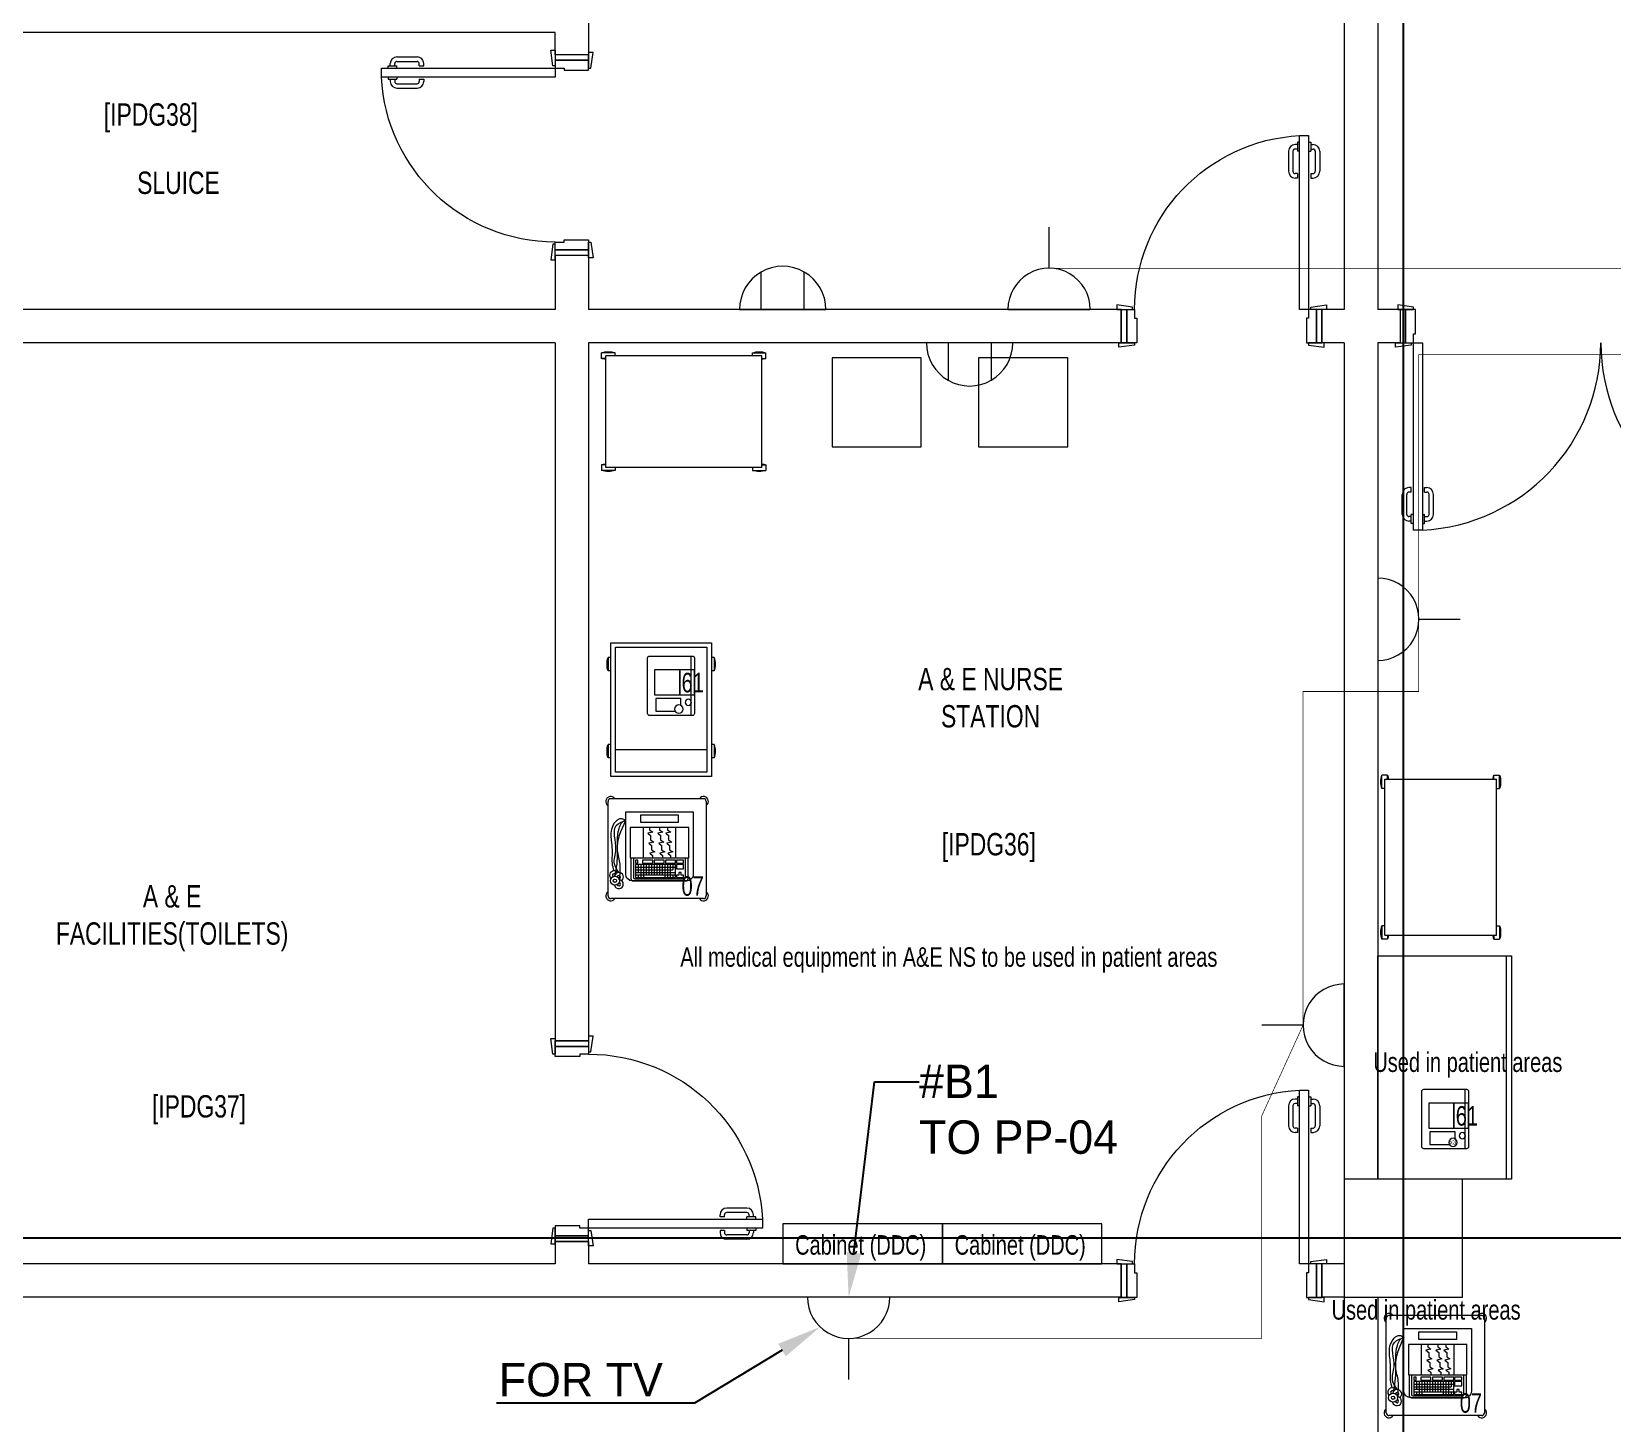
# Model space of a CAD drawing. Header units: metres. Extents: x 75097 to 220695, y -1557923 to -1361206.
# Drawn here: x 94466 to 101552, y -1463268 to -1457029 of the extents above; entities that cross this region are included whole.
import ezdxf
from ezdxf import colors
from ezdxf.entities.mleader import LeaderData, LeaderLine
from ezdxf.math import Vec2, Vec3

# ---------------------------------------------------------------- set-up
doc = ezdxf.new("R2010")
doc.units = ezdxf.units.M
doc.layers.get('0').update_dxf_attribs({"lineweight": 0})
for name, color, linetype, lineweight in [('A-100 - Copy$0$72_EGR_BASE_TEXT', 8, 'Continuous', 0), ('A-100 - Copy$0$Medical Equipment and Furniture', 8, 'Continuous', 0), ('A-100 - Copy$0$Medical Equipment and Furniture1', 8, 'Continuous', 5), ('A-100 - Copy$0$Ola wall', 8, 'Continuous', 0), ('A-100 - Copy$0$Structure', 8, 'Continuous', 9), ('A-100 - Copy$0$Walls', 8, 'Continuous', 0), ('A-100 - Copy$0$Wooden Joinery', 8, 'Continuous', 0)]:
    doc.layers.add(name, color=color, linetype=linetype, lineweight=lineweight)
doc.layers.add('A-100 - Copy$0$axes', color=8, linetype='Continuous')
doc.layers.add('PD-VENT', color=8, linetype='Continuous')
doc.layers.add('E-POWR', color=7, linetype='Continuous', lineweight=9, true_color=0x4e7e3e)
doc.styles.add('A-100 - Copy$0$X3G_ENTITY_257CFD', font='swisscl.ttf', dxfattribs={"height": 200})
doc.styles.add('A-100 - Copy$0$X3G_ENTITY_2587EA', font='swisscl.ttf', dxfattribs={"height": 200})
doc.styles.get("Standard").update_dxf_attribs({"font": 'GOTHIC.TTF'})

# ---------------------------------------------------------------- blocks, each defined once
blk = doc.blocks.new('NORMAL SOCKET')
at = {"layer": 'E-POWR'}
for p, q in [((1.421169145032763e-06, 307.6799999489449), (2.84230918623507e-06, 615.359999897657)), ((-307.6799955585448, 4.654284566640854e-07), (307.6799955138122, -4.654284566640854e-07))]:
    blk.add_line(p, q, dxfattribs=at)
blk.add_ellipse((0, 0), major_axis=(32.75230417925279, 305.931804444962), ratio=0.9999999853257265, start_param=4.819040293203757, end_param=7.960632946793556, dxfattribs=at)
blk = doc.blocks.new('WALL OUTLET')
at = {"layer": 'E-POWR', "extrusion": (9.943985188764976e-05, 4.907407864795519e-07, 0.9999999950557376)}
for p, q in [((-193.4304136794672, 0.01263734116218984, 0.01923468558029609), (193.4304136794817, -0.01263734139502048, -0.01923468558029609)), ((-193.430413547394, 0.01263740309514105, 0.01923468450644653), (193.4304138115403, -0.01263727922923863, -0.019234686654146))]:
    blk.add_line(p, q, dxfattribs=at)
for points, elevation in [([(-96.71520713728118, 0.007879801793025413), (-96.70426286632348, 167.521971706554)], -1.060686635745434e-09), ([(96.71520723929038, -0.006318670697510483), (96.72615161227164, 167.5093343856481)], -1.060682118525502e-09)]:
    blk.add_lwpolyline(points, dxfattribs=dict(at, elevation=elevation))
blk.add_arc((1.320732887427738e-07, 6.193295173245693e-08, -1.060682440858634e-09), 193.4304150486375, 359.9962567094866, 179.9962567094867, dxfattribs=at)
blk = doc.blocks.new('A-100 - Copy$0$CUPBOARD - GLASS TOP - LOCKABLE - 200x100x60')
at = {"layer": 'A-100 - Copy$0$Medical Equipment and Furniture1'}
blk.add_line((283.1819098499546, -205.007439173523, 5.912943966429957e-06), (284.1819190833777, -205.007439173523, 6.219394982678285e-06), dxfattribs=at)
at = {"layer": 'A-100 - Copy$0$Medical Equipment and Furniture1', "elevation": 6.219394982678285e-06}
blk.add_lwpolyline([(284.1819190833776, -204.4324391735099), (283.1819092343794, -204.4324391735099), (283.1819092343795, -205.0324391735099), (284.1819190833777, -205.0324391735099)], close=True, dxfattribs=at)
blk = doc.blocks.new('A-100 - Copy$0$HF13959B-P')
for p, q in [((0.0418429454484999, 0.5135869539238059), (-0.0181570545515006, 0.5135869539238059)), ((-0.0181570545515006, 0.4885869539237381), (-0.0181570545515006, 0.5135869539238147)), ((-9e-16, 0.4999999999999992), (0, 0)), ((0.6999999999999993, 0.4999999999999992), (-9e-16, 0.4999999999999992)), ((0.0418429454484999, 0.4999999999999992), (0.0418429454484999, 0.5135869539238147)), ((0.6581570545514978, 0.5135869539238059), (0.7181570545514983, 0.5135869539238059)), ((0.6581570545514978, 0.4999999999999992), (0.6581570545514978, 0.5135869539238147)), ((0.6999999999999993, 0.4999999999999992), (0.6999999999999984, -9e-16)), ((0.7181570545514983, 0.4885869539237381), (0.7181570545514983, 0.5135869539238147)), ((-9e-16, 0.4885869539238074), (-0.0181570545515006, 0.4885869539238074)), ((0.6999999999999984, 0.4885869539238074), (0.7181570545514983, 0.4885869539238074)), ((-9e-16, 0.0114130460761901), (-0.0181570545515006, 0.0114130460761901)), ((-0.0181570545515006, 0.0114130460762594), (-0.0181570545515006, -0.0135869539238174)), ((0.6999999999999984, -9e-16), (0, 0)), ((0.6999999999999984, 0.0114130460761901), (0.7181570545514983, 0.0114130460761901)), ((0.7181570545514983, 0.0114130460762594), (0.7181570545514983, -0.0135869539238174)), ((0.0418429454484999, -0.0135869539238085), (-0.0181570545515006, -0.0135869539238085)), ((0.0418429454484999, -1.8e-15), (0.0418429454484999, -0.0135869539238174)), ((0.6581570545514978, -1.8e-15), (0.6581570545514978, -0.0135869539238174)), ((0.6581570545514978, -0.0135869539238085), (0.7181570545514983, -0.0135869539238085))]:
    blk.add_line(p, q)
for centre, radius, start, end in [((0.0118429454485005, 0.4260869539238197), 0.092499999999987, 71.07535558394585, 108.9246444160541), ((0.6881570545514971, 0.4260869539238197), 0.092499999999987, 71.07535558394585, 108.9246444160541), ((0.0118429454485005, 0.5760869539238272), 0.0925000000000189, 251.0753555839527, 262.644125202139), ((0.6881570545514971, 0.5760869539238272), 0.0925000000000189, 277.355874797861, 288.9246444160473), ((0.0118429454485005, -0.0760869539238298), 0.0925000000000189, 97.35587479786103, 108.9246444160473), ((0.6881570545514971, -0.0760869539238298), 0.0925000000000189, 71.07535558395267, 82.64412520213895), ((0.0118429454485005, 0.0739130460761777), 0.092499999999987, 251.075355583946, 288.9246444160542), ((0.6881570545514971, 0.0739130460761777), 0.092499999999987, 251.075355583946, 288.9246444160542)]:
    blk.add_arc(centre, radius, start, end)
blk = doc.blocks.new('A-100 - Copy$0$IC.9')
at = {"layer": 'A-100 - Copy$0$Medical Equipment and Furniture1'}
for p, q in [((31.93100921220991, -23.84866390138617), (31.93100921220991, -23.42480864571269)), ((32.35900921220991, -23.41280864571269), (31.94300921220992, -23.41280864571269)), ((32.37100921220991, -23.42480864571269), (32.37100921220991, -23.84866390138617)), ((32.03313819378553, -23.67841996201236), (32.29017819378555, -23.67841996201241)), ((32.05402269378544, -23.71980526401541), (32.23395069378546, -23.71980526401546)), ((32.05402269378556, -23.73137206401535), (32.22195549378495, -23.7313720640154)), ((32.06601789378544, -23.70823846401538), (32.06601789378539, -23.74293886401546)), ((32.07801309378533, -23.70823846401544), (32.07801309378539, -23.76607246401554)), ((32.09000829378539, -23.70823846401535), (32.09000829378539, -23.76607246401528)), ((32.10200349378539, -23.70823846401544), (32.10200349378539, -23.7545056640156)), ((32.11399869378522, -23.70823846401544), (32.11399869378522, -23.7545056640154)), ((32.12599389378528, -23.70823846401538), (32.12599389378522, -23.75450566401551)), ((32.13798909378511, -23.70823846401538), (32.13798909378517, -23.75450566401523)), ((32.14998429378517, -23.70823846401555), (32.14998429378511, -23.75450566401534)), ((32.16197949378511, -23.70823846401544), (32.16197949378522, -23.75450566401548)), ((32.17397469378511, -23.70823846401535), (32.17397469378511, -23.75450566401534)), ((32.18596989378511, -23.70823846401544), (32.18596989378517, -23.76607246401539)), ((32.19796509378511, -23.70823846401535), (32.19796509378506, -23.76607246401539)), ((32.20996029378495, -23.70823846401549), (32.20996029378495, -23.76607246401539)), ((32.22195549378495, -23.70823846401544), (32.22195549378495, -23.7313720640154)), ((32.0540226937855, -23.74293886401557), (32.23395069378557, -23.74293886401546)), ((32.0540226937855, -23.75450566401548), (32.23395069378563, -23.7545056640154)), ((32.0660178937855, -23.7545056640154), (32.0660178937855, -23.76607246401548)), ((32.22195549378495, -23.7545056640154), (32.221955493785, -23.76607246401551)), ((32.35900921220991, -23.86066390138618), (31.94300921220992, -23.86066390138618))]:
    blk.add_line(p, q, dxfattribs=at)
blk.add_lwpolyline([(32.28285819378556, -23.78123596201237), (32.04045819378553, -23.78123596201237, -0.414213562373095), (32.01045819378555, -23.75123596201237), (32.01045819378555, -23.47107681617243), (32.31285819378559, -23.47107681617243), (32.31285819378559, -23.75123596201237, -0.414213562373095)], format="xyb", close=True, dxfattribs=at)
for points in [[(32.24562993178586, -23.51931305940261), (32.07768645578528, -23.51931305940261), (32.07768645578528, -23.48495281233352), (32.24562993178586, -23.48495281233352)], [(32.29285819378561, -23.5418910565152), (32.03045819378553, -23.5418910565152), (32.03045819378553, -23.67841996201238), (32.29285819378561, -23.67841996201238)], [(32.23538122862936, -23.5418910565152), (32.08793515894178, -23.5418910565152), (32.08793515894178, -23.67841996201236), (32.23538122862936, -23.67841996201236)], [(32.05402269378544, -23.70181246401543), (32.06494689378547, -23.7018124640154), (32.06494689378553, -23.68896046401542), (32.0540226937855, -23.68896046401528)], [(32.05402269378556, -23.76607246401539), (32.23395069378557, -23.76607246401548), (32.23395069378557, -23.70823846401541), (32.05402269378538, -23.70823846401544)], [(32.08615269378538, -23.70181246401549), (32.13113469378555, -23.70181246401521), (32.1311346937855, -23.68896046401542), (32.08615269378549, -23.68896046401551)], [(32.13756069378553, -23.70181246401526), (32.18254269378554, -23.70181246401549), (32.18254269378565, -23.68896046401531), (32.13756069378553, -23.68896046401537)], [(32.18896869378563, -23.70181246401543), (32.23395069378557, -23.70181246401535), (32.23395069378546, -23.68896046401531), (32.18896869378551, -23.68896046401551)], [(32.23716369378559, -23.70181246401529), (32.26929369378564, -23.70181246401535), (32.26929369378564, -23.68896046401551), (32.23716369378553, -23.68896046401537)], [(32.23716369378559, -23.72751646401537), (32.26929369378558, -23.72751646401545), (32.26929369378558, -23.70823846401535), (32.23716369378565, -23.7082384640153)], [(32.23716369378559, -23.76607246401534), (32.26929369378558, -23.76607246401539), (32.26929369378564, -23.75514826401542), (32.25836949378561, -23.7551482640153), (32.25836949378561, -23.74422406401544), (32.24808789378557, -23.7442240640155), (32.24808789378562, -23.75514826401547), (32.23716369378553, -23.75514826401533)]]:
    blk.add_lwpolyline(points, close=True, dxfattribs=at)
for points in [[(32.11674626712306, -23.5418910565152), (32.11674626712306, -23.55312414746118), (32.13129274384073, -23.56237481156856), (32.10881187438235, -23.56766111785333), (32.12137434779584, -23.57757275619181), (32.12137434779584, -23.59541360603015)], [(32.12137434779584, -23.58649318111097), (32.12137434779584, -23.59772627205695), (32.13592082451356, -23.60697693616436), (32.11343995505513, -23.61226324244913), (32.12600242846867, -23.62217488078758), (32.12600242846867, -23.64001573062592)], [(32.16165819378557, -23.5418910565152), (32.16165819378557, -23.55312414746118), (32.17620467050324, -23.56237481156856), (32.15372380104486, -23.56766111785333), (32.1662862744584, -23.57757275619181), (32.1662862744584, -23.59541360603015)], [(32.1662862744584, -23.58649318111097), (32.1662862744584, -23.59772627205695), (32.18083275117607, -23.60697693616436), (32.15835188171764, -23.61226324244913), (32.17091435513117, -23.62217488078758), (32.17091435513117, -23.64001573062592)], [(32.19741196313475, -23.5418910565152), (32.19741196313475, -23.55312414746118), (32.21195843985248, -23.56237481156856), (32.18947757039405, -23.56766111785333), (32.20204004380759, -23.57757275619181), (32.20204004380759, -23.59541360603015)], [(32.20204004380759, -23.58649318111097), (32.20204004380759, -23.59772627205695), (32.21658652052531, -23.60697693616436), (32.19410565106688, -23.61226324244913), (32.20666812448042, -23.62217488078758), (32.20666812448042, -23.64001573062592)], [(32.12600242846867, -23.63109530570676), (32.12600242846867, -23.64232839665274), (32.14054890518639, -23.65157906076013), (32.11806803572796, -23.6568653670449), (32.1306305091415, -23.66677700538338), (32.1306305091415, -23.67841996201238)], [(32.17091435513117, -23.63109530570676), (32.17091435513117, -23.64232839665274), (32.1854608318489, -23.65157906076013), (32.16297996239047, -23.6568653670449), (32.175542435804, -23.66677700538338), (32.175542435804, -23.67841996201238)], [(32.20666812448042, -23.63109530570676), (32.20666812448042, -23.64232839665274), (32.22121460119808, -23.65157906076013), (32.19873373173971, -23.6568653670449), (32.21129620515325, -23.66677700538338), (32.21129620515325, -23.67841996201238)]]:
    blk.add_lwpolyline(points, dxfattribs=at)
for points in [[(32.03313819378553, -23.67841996201236), (32.03313819378548, -23.77021996201239, 0.4142135623732891), (32.04415419378552, -23.7812359620124), (32.27916219378562, -23.78123596201235, 0.4142135623734691), (32.29017819378566, -23.77021996201233), (32.29017819378555, -23.67841996201241)], [(32.04438369378556, -23.67841996201224), (32.04438369378545, -23.76607246401539, 0.414213562373095), (32.05080969378548, -23.77249846401551), (32.2725066937856, -23.77249846401551, 0.414213562373095), (32.27893269378558, -23.76607246401539), (32.27893269378558, -23.67841996201236)]]:
    blk.add_lwpolyline(points, format="xyb", dxfattribs=at)
for radius in [0.02020037412835518, 0.007369391614687629]:
    blk.add_circle((31.96192594937924, -23.78070605433834), radius, dxfattribs=at)
for centre, radius, start, end in [((31.94300921220992, -23.42480864571269), 0.02184401728573721, 33.32239747338802, 236.6776025268943), ((31.94300921220992, -23.42480864571269), 0.012, 90, 180), ((32.35900921220991, -23.42480864571269), 0.02184401728573721, 303.3223974731058, 146.677602526612), ((32.35900921220991, -23.42480864571269), 0.012, 0, 90), ((31.95792985451271, -23.75674487071586), 0.02020037412835518, 36.58801319847039, 226.4298396665764), ((31.95792985451271, -23.75674487071586), 0.007369391614687629, 39.18351800137962, 230.7800821151149), ((31.97924236046794, -23.79601457454564), 0.02020037412835518, 193.6255468927605, 83.41806949186697), ((31.97990837627907, -23.76406641235812), 0.02020037412835518, 306.531056733292, 170.1101918550076), ((31.97924236046794, -23.79601457454564), 0.007369391614687629, 196.5334988627646, 80.51011752260426), ((31.97990837627907, -23.76406641235812), 0.007369391614687629, 269.7291609013587, 175.8287378496676), ((31.94300921220992, -23.84866390138617), 0.02184401728573721, 123.3223974731057, 326.677602526612), ((31.94300921220992, -23.84866390138617), 0.012, 180, 270), ((32.35900921220991, -23.84866390138617), 0.02184401728573721, 213.322397473388, 56.67760252689428), ((32.35900921220991, -23.84866390138617), 0.012, 270, 0)]:
    blk.add_arc(centre, radius, start, end, dxfattribs=at)
for points in [[(31.95792985451271, -23.7365444965875), (31.95032549880409, -23.70285985146134), (31.95075222426294, -23.65381586102754), (31.94787695892438, -23.60988413190094), (31.95060746170219, -23.54098066740173), (31.99088386311257, -23.50141245908048), (32.01060019978826, -23.51030313272142)], [(31.97990837627907, -23.74386603822975), (31.95945094171782, -23.70418204785082), (31.96630771763529, -23.64079670167916), (31.96802218169404, -23.53286997310477), (32.01045819378555, -23.51059940586703)], [(31.98155780537832, -23.77594734180684), (31.98484704826683, -23.70671363369991), (31.97359795755614, -23.64512172664013), (32.01045819378555, -23.51059940586703), (32.01060019978826, -23.51030313272142)]]:
    blk.add_spline(points, degree=3, dxfattribs=at)
blk.add_open_spline([(31.96192594937924, -23.76050568020997), (31.96559744590468, -23.74271138166634), (31.97642022990829, -23.6902576074898), (31.97173908958501, -23.61521641067691), (31.97523445304302, -23.55232320440797), (31.99538639805877, -23.50941739577567), (32.0104581937855, -23.51059940586703)], degree=3, knots=[0, 0, 0, 0, 54.60149237066082, 160.9534842570858, 215.6461979976567, 261.9934536385832, 261.9934536385832, 261.9934536385832, 261.9934536385832], dxfattribs=at)
blk = doc.blocks.new('A-100 - Copy$0$HF10647-P')
at = {"layer": 'A-100 - Copy$0$Medical Equipment and Furniture1'}
for p, q in [((0.5999999999999943, 0.4499999999999886), (0, 0.4499999999999886)), ((0, 0.4499999999999886), (0, 0)), ((0.02000000000001023, 0.4300000000000068), (0.02000000000001023, 0.02000000000001023)), ((0.5800000000000125, 0.4300000000000068), (0.02000000000001023, 0.4300000000000068)), ((0.0669047755633585, 0.4499999999999886), (0.0669047755633585, 0.4628911256467632)), ((0.0669047755633585, 0.4628911256467632), (0.1269047755633608, 0.4628911256467632)), ((0.1269047755633608, 0.4499999999999886), (0.1269047755633608, 0.4628911256467632)), ((0.456246338682746, 0.4499999999999886), (0.456246338682746, 0.4628911256467632)), ((0.456246338682746, 0.4628911256467632), (0.5162463386827483, 0.4628911256467632)), ((0.4799999999999898, 0.02000000000001023), (0.4799999999999898, 0.4300000000000068)), ((0.5162463386827483, 0.4499999999999886), (0.5162463386827483, 0.4628911256467632)), ((0.5800000000000125, 0.02000000000001023), (0.5800000000000125, 0.4300000000000068)), ((0.5999999999999943, 0), (0.5999999999999943, 0.4499999999999886)), ((0, 0), (0.5999999999999943, 0)), ((0.02000000000001023, 0.02000000000001023), (0.5800000000000125, 0.02000000000001023)), ((0.0669047755633585, -0.01243440584403288), (0.0669047755633585, 0)), ((0.1269047755633608, -0.01243440584403288), (0.1269047755633608, 0)), ((0.456246338682746, -0.01243440584403288), (0.456246338682746, 0)), ((0.5162463386827483, -0.01243440584403288), (0.5162463386827483, 0)), ((0.0669047755633585, -0.01243440584397604), (0.1269047755633608, -0.01243440584397604)), ((0.456246338682746, -0.01243440584397604), (0.5162463386827483, -0.01243440584397604))]:
    blk.add_line(p, q, dxfattribs=at)
for centre, radius, start, end in [((0.09690477556335964, 0.3753911256467859), 0.092499999999987, 71.0753555839456, 108.9246444160544), ((0.4862463386827471, 0.3753911256467859), 0.092499999999987, 71.0753555839456, 108.9246444160544), ((0.09690477556335964, 0.07506559415605807), 0.0925000000000189, 251.0753555839523, 288.9246444160477), ((0.4862463386827471, 0.07506559415605807), 0.0925000000000189, 251.0753555839523, 288.9246444160477)]:
    blk.add_arc(centre, radius, start, end, dxfattribs=at)
blk = doc.blocks.new('A-100 - Copy$0$ME11129-P')
at = {"layer": 'A-100 - Copy$0$Medical Equipment and Furniture1'}
for p, q in [((0, 0.2002101148121938), (0, 0.009389882942912209)), ((0.2573101142006919, 0.209599997755106), (0.009389882942969052, 0.209599997755106)), ((0.2666999971436042, 0.009389882942855365), (0.2666999971436042, 0.2002101148122506)), ((0, 0.01599193282368105), (0.2666999971436326, 0.0159919328237379)), ((0.00938988294294063, 0), (0.2573101142006919, 0))]:
    blk.add_line(p, q, dxfattribs=at)
for points in [[(0.0620005489881521, 0.1784077759153888), (0.1746791443030702, 0.178407775915332), (0.1746791443030986, 0.0657291806004423), (0.0620005489881521, 0.0657291806004423)], [(0.0620005489881521, 0.0657291806004423), (0.1746791443030986, 0.0657291806004423), (0.1746791443030702, 0), (0.0620005489881521, 0)]]:
    blk.add_lwpolyline(points, close=True, dxfattribs=at)
blk.add_lwpolyline([(0.2218445764142416, 0.06013210406945291), (0.1911253246654212, 0.06013210406945291), (0.1911253246653928, 0.1728106993843426), (0.247464622322866, 0.1728106993843426), (0.2474646223228945, 0.08575214997813418)], dxfattribs=at)
for centre, radius in [((0.2381536156978825, 0.069443110694408), 0.0187797658858212), ((0.2080137922484369, 0.02740090515709426), 0.0140848244143659)]:
    blk.add_circle(centre, radius, dxfattribs=at)
for centre, start, end in [((0.009389882942969052, 0.2002101148122506), 90, 180), ((0.2573101142007204, 0.2002101148121938), 0, 90), ((0.00938988294294063, 0.009389882942912209), 180, 270), ((0.2573101142006919, 0.009389882942912209), 270, 0)]:
    blk.add_arc(centre, 0.0093898829429106, start, end, dxfattribs=at)
blk = doc.blocks.new('A-100 - Copy$0$A$C72370EFE')
at = {"layer": 'A-100 - Copy$0$Wooden Joinery'}
for p, q in [((-0.04999999999995453, -0.07000000000000028), (-0.04999999999984084, -0.1600000000000037)), ((-0.02999999999997272, -0.07000000000000028), (-0.02999999999985903, -0.1600000000000037)), ((-0.009999999999990905, -0.03999999999999915), (-0.01999999999998181, -0.03999999999999915)), ((-0.009999999999990905, -0.06000000000000227), (-0.01999999999998181, -0.06000000000000227)), ((-0.009999999999990905, -0.03000000000000114), (-0.01000000000010459, -0.07000000000000028)), ((0, -0.03000000000000114), (-0.009999999999990905, -0.03000000000000114)), ((0, -0.07000000000000028), (-0.009999999999990905, -0.07000000000000028)), ((0.04000000000019099, -0.03000000000000114), (0.0500000000001819, -0.03000000000000114)), ((0.04000000000019099, -0.07000000000000028), (0.0500000000001819, -0.07000000000000028)), ((0.0500000000001819, -0.03000000000000114), (0.05000000000029559, -0.07000000000000028)), ((0.0500000000001819, -0.03999999999999915), (0.0600000000001728, -0.03999999999999915)), ((0.0500000000001819, -0.06000000000000227), (0.0600000000001728, -0.06000000000000227)), ((0.07000000000016371, -0.07000000000000028), (0.07000000000005002, -0.1600000000000037)), ((0.09000000000014552, -0.07000000000000028), (0.09000000000003183, -0.1600000000000037)), ((-0.009999999999877218, -0.1700000000000017), (-0.01999999999986812, -0.1700000000000017)), ((-0.009999999999877218, -0.1900000000000048), (-0.01999999999986812, -0.1900000000000048)), ((-0.009999999999877218, -0.1700000000000017), (-0.009999999999877218, -0.1900000000000048)), ((0.05000000000006821, -0.1700000000000017), (0.06000000000005912, -0.1700000000000017)), ((0.05000000000006821, -0.1700000000000017), (0.05000000000006821, -0.1900000000000048)), ((0.05000000000006821, -0.1900000000000048), (0.06000000000005912, -0.1900000000000048))]:
    blk.add_line(p, q, dxfattribs=at)
for centre, radius, start, end in [((-0.01999999999998181, -0.07000000000000028), 0.03, 90, 180), ((-0.01999999999998181, -0.07000000000000028), 0.01, 90, 180), ((0.0600000000001728, -0.07000000000000028), 0.03, 0, 90), ((0.0600000000001728, -0.07000000000000028), 0.01, 0, 90), ((-0.01999999999986812, -0.1600000000000037), 0.03, 180, 270), ((-0.01999999999986812, -0.1600000000000037), 0.01, 180, 270), ((0.06000000000005912, -0.1600000000000037), 0.01, 270, 0), ((0.06000000000005912, -0.1600000000000037), 0.03, 270, 0)]:
    blk.add_arc(centre, radius, start, end, dxfattribs=at)
blk = doc.blocks.new('A-100 - Copy$0$DR1')
at = {"layer": 'A-100 - Copy$0$Wooden Joinery', "elevation": -2.945133955413104e-07}
for points in [[(1743402.912935317, 41721.9257205883), (1743392.912455687, 41721.9257205883), (1743382.911976056, 41791.92907800316), (1743402.912935317, 41791.92907800316)], [(1743552.912935317, 41731.92620021896), (1743562.913414948, 41731.92620021896), (1743572.913894579, 41801.92955763405), (1743552.912935317, 41801.92955763405)], [(1743552.912935317, 41681.9238020652), (1744331.880757414, 41681.92380206316), (1744331.880757414, 41721.92572058603), (1743552.912935317, 41721.92572058807)], [(1743402.912935317, 40941.93147615599), (1743392.912455687, 40941.93147615599), (1743382.911976056, 40871.92811874114), (1743402.912935317, 40871.92811874137)], [(1743552.912935317, 40931.93099652487), (1743562.913414948, 40931.93099652487), (1743572.913894579, 40861.92763911025), (1743552.912935317, 40861.92763911025)]]:
    blk.add_lwpolyline(points, close=True, dxfattribs=at)
for points in [[(1743552.912935317, 41756.92739929538), (1743402.912935317, 41756.92739929538), (1743402.912935317, 41781.92859837227), (1743552.912935317, 41781.92859837203), (1743552.912935317, 41756.92739929538)], [(1743552.912935317, 41756.92739929562), (1743552.912935317, 41721.92572058807), (1743512.911016794, 41721.92572058807), (1743512.911016795, 41711.92524095741), (1743402.912935317, 41711.92524095718), (1743402.912935317, 41756.92739929538), (1743552.912935317, 41756.92739929562)], [(1743552.912935317, 40906.92979744868), (1743552.912935317, 40941.93147615599), (1743512.911016794, 40941.93147615623), (1743512.911016795, 40951.93195578665), (1743402.912935317, 40951.93195578712), (1743402.912935317, 40906.92979744915), (1743552.912935317, 40906.92979744868)], [(1743552.912935317, 40906.92979744892), (1743402.912935317, 40906.92979744915), (1743402.912935317, 40881.92859837227), (1743552.912935317, 40881.92859837203), (1743552.912935317, 40906.92979744892)]]:
    blk.add_lwpolyline(points, dxfattribs=at)
at = {"layer": 'A-100 - Copy$0$Wooden Joinery'}
blk.add_arc((1743552.912935317, 41721.92572058807, -2.945133955413104e-07), 779.9942444320768, 270.0000000000171, 357.0603026895866, dxfattribs=at)
at = {"layer": 'A-100 - Copy$0$Wooden Joinery', "xscale": -999.9999999998856, "yscale": 999.9999999998856, "zscale": 999.9999999998854, "rotation": 270}
blk.add_blockref('A-100 - Copy$0$A$C72370EFE', (1744331.880757414, 41681.92380206264, -2.945133955413104e-07), dxfattribs=at)
blk = doc.blocks.new('A-100 - Copy$0$A$C009F45C9')
at = {"layer": 'A-100 - Copy$0$Wooden Joinery'}
for p, q in [((724.0475126975216, -1690.000000001397), (724.0475126975216, -1680.000000001397)), ((744.0475126975216, -1690.000000001397), (724.0475126975216, -1690.000000001397)), ((744.0475126975216, -1690.000000001397), (744.0475126975216, -1680.000000001513)), ((844.047512697638, -1650.000000001863), (754.047512697638, -1650.000000001513)), ((844.047512697638, -1670.000000001863), (754.047512697638, -1670.000000001513)), ((884.0475126975216, -1690.000000001979), (844.0475126975216, -1690.000000001746)), ((844.0475126974052, -1700.000000001746), (844.0475126975216, -1690.000000001863)), ((854.0475126975216, -1690.000000001863), (854.0475126975216, -1680.000000001863)), ((874.0475126975216, -1690.000000001979), (874.0475126975216, -1680.000000001979)), ((884.0475126974052, -1700.000000001979), (884.0475126975216, -1690.000000001979)), ((724.0475126971724, -1750.000000001281), (724.0475126971724, -1760.000000001281)), ((744.0475126971724, -1750.000000001397), (724.0475126971724, -1750.000000001281)), ((744.0475126971724, -1750.000000001397), (744.0475126971724, -1760.000000001397)), ((844.0475126971724, -1770.000000001979), (754.0475126971724, -1770.000000001397)), ((844.0475126972888, -1740.000000001979), (844.0475126971724, -1750.000000001979)), ((884.0475126971724, -1750.000000002212), (844.0475126971724, -1750.000000002095)), ((854.0475126971724, -1750.000000001979), (854.0475126971724, -1760.000000001979)), ((874.0475126971724, -1750.000000002095), (874.0475126971724, -1760.000000002095)), ((884.0475126972888, -1740.000000002212), (884.0475126971724, -1750.000000002212)), ((844.0475126970559, -1790.000000001979), (754.0475126970559, -1790.000000001397))]:
    blk.add_line(p, q, dxfattribs=at)
for points in [[(-74.99999999662396, -59.99999999965075), (-84.99999999662396, -59.99999999976717), (-94.9999999969732, 10.00000000023283), (-74.9999999969732, 10.00000000034925)], [(74.99999999708962, -49.99999999935972), (84.99999999708962, -49.99999999935972), (94.99999999674037, 20.00000000087311), (74.99999999674037, 20.0000000007567)], [(74.99999999743886, -99.99999999970896), (914.0470785335638, -99.9999999977299), (914.0470785334473, -59.99999999749707), (74.99999999720603, -59.99999999947613)], [(75.00043416128028, -1700.000000000116), (914.0475126974052, -1700.000000002095), (914.0475126972888, -1740.000000002328), (75.00043416104745, -1740.000000000349)], [(75.00043416128028, -1700.000000000116), (914.0475126974052, -1700.000000002095), (914.0475126972888, -1740.000000002328), (75.00043416104745, -1740.000000000349)], [(-74.99956583278254, -1740.000000000175), (-84.99956583278254, -1740.000000000058), (-94.99956583313178, -1810.000000000058), (-74.99956583313178, -1810.000000000175)], [(75.00043416093104, -1750.000000000466), (85.00043416093104, -1750.000000000466), (95.00043416058179, -1820.000000000698), (75.00043416058179, -1820.000000000582)]]:
    blk.add_lwpolyline(points, close=True, dxfattribs=at)
for points in [[(74.9999999969732, -24.99999999982538), (-74.99999999674037, -25.00000000011642), (-74.99999999685679, -1.164153218269348e-10), (74.99999999685679, 1.746229827404022e-10), (74.9999999969732, -24.99999999982538)], [(74.99999999685679, -24.99999999970896), (74.99999999720603, -59.99999999947613), (34.99999999685679, -59.99999999994179), (34.99999999708962, -69.99999999970896), (-74.99999999662396, -70), (-74.99999999674037, -25.00000000011642), (74.99999999685679, -24.99999999970896)], [(75.0004341606982, -1775.000000000116), (75.00043416104745, -1740.000000000349), (35.00043416069821, -1739.999999999884), (35.00043416093104, -1730.000000000116), (-74.99956583278254, -1729.999999999825), (-74.99956583289895, -1774.999999999709), (75.0004341606982, -1775.000000000116)], [(75.00043416081462, -1775), (-74.99956583289895, -1774.999999999709), (-74.99956583301537, -1799.999999999709), (75.0004341606982, -1800), (75.00043416081462, -1775)]]:
    blk.add_lwpolyline(points, dxfattribs=at)
for centre, radius, start, end in [((74.9995658332482, -59.99999999947613), 840.0000000003492, 270, 357.2705973658222), ((75.00043416093104, -1740.000000000349), 840.0000000003492, 2.729402634177806, 90), ((754.0475126975216, -1680.000000001513), 30, 90, 180), ((754.0475126975216, -1680.000000001513), 10, 90, 180), ((844.0475126975216, -1680.000000001863), 30, 0, 90), ((844.0475126975216, -1680.000000001863), 10, 0, 90), ((754.0475126971724, -1760.000000001397), 30, 180, 270), ((754.0475126971724, -1760.000000001397), 10, 180, 270), ((844.0475126971724, -1760.000000001979), 10, 270, 0), ((844.0475126971724, -1760.000000001979), 30, 270, 0)]:
    blk.add_arc(centre, radius, start, end, dxfattribs=at)
blk = doc.blocks.new('A-100 - Copy')
at = {"layer": 'A-100 - Copy$0$axes'}
for p, q in [((100615.3196482062, -1477297.367944994, 2.361868934011637), (100615.3196482062, -1366691.830396947, 2.361868934011637)), ((215702.3263746337, -1462437.689803837, 2.361868934011056), (83332.82271849434, -1462437.689803837, 2.361868934011056))]:
    blk.add_line(p, q, dxfattribs=at)
at = {"layer": 'A-100 - Copy$0$Medical Equipment and Furniture', "elevation": -2.94491372621053e-07}
for points in [[(98054.19478865014, -1458890.873600114), (98454.19478865014, -1458890.873600114), (98454.19478865014, -1458490.873600114), (98054.19478865014, -1458490.873600114)], [(98711.35255936952, -1458890.873600114), (99111.35255936952, -1458890.873600114), (99111.35255936952, -1458490.873600114), (98711.35255936952, -1458490.873600114)]]:
    blk.add_lwpolyline(points, close=True, dxfattribs=at)
at = {"layer": 'A-100 - Copy$0$Medical Equipment and Furniture', "elevation": 2.361868345007083}
for points in [[(98549.1686944305, -1462372.690107916), (97834.1686945497, -1462372.690107916), (97834.1686945497, -1462552.690107916), (98549.1686944305, -1462552.690107916), (98549.1686944305, -1462372.690107916)], [(99264.1686945497, -1462372.690107916), (98549.1686944305, -1462372.690107916), (98549.1686944305, -1462552.690107916), (99264.1686945497, -1462552.690107916), (99264.1686945497, -1462372.690107916)]]:
    blk.add_lwpolyline(points, dxfattribs=at)
at = {"layer": 'A-100 - Copy$0$Ola wall', "elevation": 2.361868639497925}
blk.add_lwpolyline([(99350.3181008934, -1458274.224758326), (99350.3181008934, -1458424.420421016)], dxfattribs=at)
at = {"layer": 'A-100 - Copy$0$Structure', "elevation": 2.361868639497925}
blk.add_lwpolyline([(100350.3181008934, -1462702.689803837), (100880.3181008934, -1462702.689803837), (100880.3181008934, -1462172.689803837), (100350.3181008934, -1462172.689803837)], close=True, dxfattribs=at)
blk.add_lwpolyline([(100350.3181008934, -1462702.689803837), (100880.3181008934, -1462702.689803837), (100880.3181008934, -1462172.689803837), (100350.3181008934, -1462172.689803837)], close=True, dxfattribs=at)
at = {"layer": 'A-100 - Copy$0$Walls'}
for p, q in [((96813.02955144225, -1457032.689789532, 2.361868934011321), (93375.31830909988, -1457032.689789532, 2.361868934011321)), ((96813.02989799576, -1457132.689789532, 2.361868934011321), (96813.02955144225, -1457032.689789532, 2.361868934011321)), ((96963.02989799576, -1457132.689789532, 2.361868934011321), (96813.02989799576, -1457132.689789532, 2.361868934011321)), ((96963.02989799576, -1458032.689789532, 2.361868934011321), (96813.02989799576, -1458032.689789532, 2.361868934011321)), ((96813.02989799576, -1458274.420421016, 2.361868934011321), (93375.31838144828, -1458274.420421016, 2.361868934011321)), ((99350.3181008934, -1458274.420421016, 2.361868934011321), (96963.02989799576, -1458274.420421016, 2.361868934011321)), ((100350.3181008934, -1458274.420421016, 2.361868934011321), (100250.3181008934, -1458274.420421016, 2.361868934011321)), ((100600.3181008934, -1458274.420421016, 2.361868934011321), (100500.3181008934, -1458274.420421016, 2.361868934011321)), ((96813.02989799576, -1458424.420421016, 2.361868934011321), (93375.31839018781, -1458424.420421016, 2.361868934011321)), ((99350.3181008934, -1458424.420421016, 2.361868934011321), (96963.02989799576, -1458424.420421016, 2.361868934011321)), ((100350.3181008934, -1458424.420421016, 2.361868934011321), (100250.3181008934, -1458424.420421016, 2.361868934011321)), ((100600.3181008934, -1458424.420421016, 2.361868934011321), (100500.3181008934, -1458424.420421016, 2.361868934011321)), ((96963.02989799576, -1461552.690107916, 2.361868639497925), (96813.02989799576, -1461552.690107916, 2.361868639497925)), ((96963.02989799576, -1462452.690107916, 2.361868639497925), (96813.02989799576, -1462452.690107916, 2.361868639497925)), ((96813.02989799576, -1462552.690107916, 2.361868639497925), (93680.31832928117, -1462552.690107916, 2.361868639497925)), ((99350.3181008934, -1462552.690107916, 2.361868639497925), (96963.02989799576, -1462552.690107916, 2.361868639497925)), ((100350.3181008934, -1462552.690107916, 2.361868639497925), (100250.3181008934, -1462552.690107916, 2.361868639497925)), ((99350.3181008934, -1462702.690107916, 2.361868639497925), (93680.31832928117, -1462702.690107916, 2.361868639497925)), ((100350.3181008934, -1462702.690107916, 2.361868639497925), (100250.3181008934, -1462702.690107916, 2.361868639497925))]:
    blk.add_line(p, q, dxfattribs=at)
for points, elevation in [([(100350.3181008934, -1455502.689818142), (100350.3181008934, -1458274.420421016)], 2.361868639497925), ([(100500.3181008934, -1455502.689818142), (100500.3181008934, -1458274.420421016)], 2.361868639497925), ([(96963.02989799576, -1456707.689789532), (96963.02989799576, -1457132.689789532)], 2.361868934011321), ([(96813.02989799576, -1458032.689789532), (96813.02989799576, -1458274.420421016)], 2.36186834498453), ([(96963.02989799576, -1458032.689789532), (96963.02989799576, -1458274.420421016)], 2.36186834498453), ([(100250.3181008934, -1458274.224758326), (100250.3181008934, -1458424.420421016)], 2.361868639497925), ([(100600.3181008934, -1458274.224758326), (100600.3181008934, -1458424.420421016)], 2.361868639497925), ([(96813.02989799576, -1458424.420421016), (96813.02989799576, -1461552.690107916)], 2.36186834498453), ([(96963.02989799576, -1458424.420421016), (96963.02989799576, -1461552.690107916)], 2.36186834498453), ([(100350.3181008934, -1458424.420421016), (100350.3181008934, -1462172.689803837)], 2.361868639497925), ([(100500.3181008934, -1458424.420421016), (100500.3181008934, -1462172.689803837)], 2.361868639497925), ([(96813.02989799576, -1462452.690107916), (96813.02989799576, -1462552.689820977)], 2.36186834498453), ([(96963.02989799576, -1462452.690107916), (96963.02989799576, -1462552.689820977)], 2.36186834498453), ([(99350.3181008934, -1462552.68987797), (99350.3181008934, -1462702.690107916)], 2.361868639497925), ([(100250.3181008934, -1462552.690107916), (100250.3181008934, -1462702.690107916)], 2.361868639497925), ([(100350.3181008934, -1462702.689803837), (100350.3181008934, -1464904.520843266), (100600.3181008934, -1464904.520843266)], 2.361868639497925), ([(100500.3181008934, -1462702.689803837), (100500.3181008934, -1464754.716505955), (100600.3181008934, -1464754.716505955)], 2.361868639497925)]:
    blk.add_lwpolyline(points, dxfattribs=dict(at, elevation=elevation))
at = {"layer": 'A-100 - Copy$0$Medical Equipment and Furniture', "zscale": 1000}
for name, p, xscale, yscale, rotation in [('A-100 - Copy$0$HF13959B-P', (97039.60547038307, -1458482.632743847, 2.361868934033874), -1000, 1000, 180), ('A-100 - Copy$0$HF13959B-P', (101032.6466133613, -1460379.725638329, 2.36186922854727), -1000.000000000003, 1000.000000000003, 90), ('A-100 - Copy$0$CUPBOARD - GLASS TOP - LOCKABLE - 200x100x60', (-103932.1210726481, -1177990.770720421, 2.355648950024404), -1000.000000000003, 1000.000000000003, 90)]:
    blk.add_blockref(name, p, dxfattribs=dict(at, xscale=xscale, yscale=yscale, rotation=rotation))
at = {"layer": 'A-100 - Copy$0$Medical Equipment and Furniture', "extrusion": (-4.541312782835943e-15, 8.322069626205091e-23, -1), "xscale": 1000, "yscale": 1000, "zscale": 1000, "rotation": 270}
blk.add_blockref('A-100 - Copy$0$HF10647-P', (-97513.35301358765, -1459768.332898004, 0.0002404084130444094), dxfattribs=at)
at = {"layer": 'A-100 - Copy$0$Medical Equipment and Furniture', "ltscale": 5000, "extrusion": (-4.192182003318254e-15, -8.551454854297077e-16, -1), "xscale": 1000, "yscale": 1000, "zscale": 1000, "rotation": 270.000191299929}
for p in [(-97436.99018414086, -1459828.053187949, 2.95309495140466e-07), (-100907.2026687372, -1461770.296104614, 2.952966082784021e-07)]:
    blk.add_blockref('A-100 - Copy$0$ME11129-P', p, dxfattribs=at)
at = {"layer": 'A-100 - Copy$0$Medical Equipment and Furniture', "xscale": 1000, "yscale": 1000, "zscale": 1000}
for p in [(65119.14109750977, -1437054.831582796, 2.361868934033874), (68607.521683814, -1439372.095731794, 2.36186922854727)]:
    blk.add_blockref('A-100 - Copy$0$IC.9', p, dxfattribs=at)
at = {"layer": 'A-100 - Copy$0$Wooden Joinery', "xscale": -1}
blk.add_blockref('A-100 - Copy$0$DR1', (1840365.942833313, -1498914.618387904, 2.361869228524717), dxfattribs=at)
for p, rotation in [((58468.38950252067, -3201827.333356333, 2.361869228524717), 270), ((-1646589.883037322, -1420670.761509543, 2.361868934011321), 180), ((58468.38950252067, -3206105.798705922, 2.361869228524717), 270)]:
    blk.add_blockref('A-100 - Copy$0$DR1', p, dxfattribs=dict(at, rotation=rotation))
at = {"layer": 'A-100 - Copy$0$Wooden Joinery', "rotation": 270}
blk.add_blockref('A-100 - Copy$0$A$C009F45C9', (102400.3191151908, -1458349.322104789, 2.361868934010967), dxfattribs=at)
at = {"layer": 'A-100 - Copy$0$72_EGR_BASE_TEXT', "char_height": 100, "attachment_point": 2, "style": 'A-100 - Copy$0$X3G_ENTITY_2587EA'}
for s, insert in [('[IPDG38]', (95000.8885986451, -1457350.81238034, 2.361869523038112)), ('SLUICE', (95124.61340343533, -1457656.820870353, 2.361869523038112)), ('A & E NURSE^M^JSTATION', (98764.8729776158, -1459881.36424386, 2.361869523038112)), ('[IPDG36]', (98757.06502271583, -1460621.780967433, 2.361869523038112)), ('[IPDG37]', (95216.46503344213, -1461796.711485607, 2.361869523038112))]:
    blk.add_mtext(s, dxfattribs=dict(at, insert=insert))
at = {"layer": 'A-100 - Copy$0$72_EGR_BASE_TEXT', "insert": (95095.97734736779, -1460855.212717825, 2.361869523038112), "char_height": 100, "width": 1023.066841415465, "attachment_point": 2, "style": 'A-100 - Copy$0$X3G_ENTITY_2587EA'}
blk.add_mtext('A & E ^JFACILITIES(TOILETS)', dxfattribs=at)
at = {"layer": 'A-100 - Copy$0$Medical Equipment and Furniture', "char_height": 87.47307164393662, "attachment_point": 2, "style": 'A-100 - Copy$0$X3G_ENTITY_257CFD'}
for s, insert in [('61', (97429.70648958068, -1459903.344781801, 2.361868934033874)), ('07', (97429.70648958068, -1460815.441946811, 2.361868934033874)), ('61', (100899.918974177, -1461845.587698466, 2.361868934033874)), ('Cabinet (DDC)', (98182.70089485659, -1462424.131685675, 2.36186893403405)), ('Cabinet (DDC)', (98897.70089473738, -1462424.131685675, 2.36186893403405)), ('07', (100918.0870758849, -1463132.706095809, 2.36186922854727))]:
    blk.add_mtext(s, dxfattribs=dict(at, insert=insert))
at = {"layer": 'A-100 - Copy$0$Medical Equipment and Furniture', "attachment_point": 2, "style": 'A-100 - Copy$0$X3G_ENTITY_257CFD'}
for s, insert, char_height, width in [('All medical equipment in A&E NS to be used in patient areas', (98577.78742010752, -1461133.47026953, -2.944692747419708e-07), 87.47307164393663, 3260.53706408931), ('Used in patient areas', (100904.2089340438, -1461605.002265284, -1.472514758127375e-06), 87.47307164393663, 3260.53706408931), ('x3', (100837.4240378253, -1461995.648436201, -2.9446151916801e-07), 21.86826791098416, 20.63584914273737), ('Used in patient areas', (100717.069089151, -1462715.216906603, 2.361868050501785), 87.47307164393663, 3260.53706408931)]:
    blk.add_mtext(s, dxfattribs=dict(at, insert=insert, char_height=char_height, width=width))

msp = doc.modelspace()

# ---------------------------------------------------------------- linework, layer by layer
at = {"layer": 'E-POWR', "const_width": 3}
for points in [[(95455.59337149926, -1456623.081789562), (95455.59337149926, -1455497.320216711), (104496.4879348502, -1455497.320216711), (104496.4879348502, -1458089.812446308), (99027.25697035372, -1458089.812421046)], [(98128.58469299314, -1462886.839428639), (99980.57922427938, -1462886.839428639), (99980.57922427938, -1461889.080156045), (100165.7101009242, -1461482.85341585)]]:
    msp.add_lwpolyline(points, dxfattribs=at)
at = {"layer": 'E-POWR', "const_width": 3, "elevation": 2.361868639497925}
msp.add_lwpolyline([(101301.6341396352, -1469493.08264091), (103357.3636007609, -1469493.082650405), (106015.7101978791, -1469501.185380182), (106015.7101978791, -1467084.445112527), (106015.7102011232, -1464173.258367371), (106016.1457988146, -1461849.74965951), (106016.1458032856, -1460881.970112656), (106015.9757803909, -1459903.306702026), (106015.9757869777, -1458477.528290927), (100683.8771835605, -1458477.528290927), (100683.8771835605, -1459987.145755064), (100165.7101009242, -1459987.145755064), (100165.7101009242, -1461482.85341585)], dxfattribs=at)

# ---------------------------------------------------------------- block references
at = {"layer": 'E-POWR', "color": 85, "xscale": 0.6, "yscale": 0.6, "zscale": 0.6}
msp.add_blockref('NORMAL SOCKET', (99027.25696978773, -1458274.420421015, 2.361868934011321), dxfattribs=at)
for p, rotation in [((100500.3181008935, -1459663.30495867, 2.361868639497925), 270), ((100350.3181008935, -1461482.853416416, 2.361868639497925), 90), ((98128.58469355913, -1462702.231428669), 180)]:
    msp.add_blockref('NORMAL SOCKET', p, dxfattribs=dict(at, rotation=rotation))
at = {"layer": 'PD-VENT', "color": 85}
for p, rotation in [((97832.93164604186, -1458274.420271182, -0.0003927648109534054), 359.9959097644206), ((98670.99084005627, -1458424.420526597, -0.0003927648109534054), 179.9959097644205)]:
    msp.add_blockref('WALL OUTLET', p, dxfattribs=dict(at, rotation=rotation))

# ---------------------------------------------------------------- leaders
at = {"layer": 'E-POWR'}
ml = msp.add_multileader_mtext('Standard', dxfattribs=at)
ml.set_content('#B1\\PTO PP-04', color=256)
ml.set_leader_properties()
ml.build(insert=Vec2(0, 0))
ml.multileader.update_dxf_attribs({"text_right_attachment_type": 6, "dogleg_length": 200, "arrow_head_size": 200})
ctx = ml.context
ctx.base_point, ctx.char_height, ctx.arrow_head_size, ctx.landing_gap_size, ctx.plane_origin = Vec3(98444.45619179595, -1461736.389027895, 2.361868639497925), 150, 200, 0.09, Vec3(101408.1008589394, -1463236.021909408, 2.361868639497925)
ctx.right_attachment = 6
notes = []
notes.append((ctx, [(0, (1, 1, 0), (98244.45619179595, -1461736.389027895, 2.361868639497925), (1, 0), 200, [(0, [(98128.58469355913, -1462702.231428669, 2.361868639497925)], 0, [])])]))
ctx.mtext.insert, ctx.mtext.flow_direction = Vec3(98444.54619179595, -1461659.502556107, 2.361868639497925), 5
ml = msp.add_multileader_mtext('Standard', dxfattribs=at)
ml.set_content('FOR TV', color=256)
ml.set_leader_properties()
ml.build(insert=Vec2(0, 0))
ml.multileader.update_dxf_attribs({"text_right_attachment_type": 6, "dogleg_length": 200, "arrow_head_size": 200})
ctx = ml.context
ctx.base_point, ctx.char_height, ctx.arrow_head_size, ctx.landing_gap_size, ctx.plane_origin = Vec3(96560.27653838933, -1463073.798031307, 2.361868639497925), 150, 200, 0.09, Vec3(95482.73256855595, -1467344.583534439, 2.361868639497925)
ctx.right_attachment = 6
notes.append((ctx, [(1, (1, 1, 0), (97438.15878176119, -1463176.911559519, 2.361868639497925), (-1, 0), 200, [(0, [(98000.9162632982, -1462835.576414348, 2.361868639497925)], 0, [])])]))
ctx.mtext.insert, ctx.mtext.flow_direction = Vec3(96560.36653838932, -1462996.911559519, 2.361868639497925), 5
for ctx, leaders in notes:
    for number, flags, end, landing, length, lines in leaders:
        leader = LeaderData()
        leader.index, (leader.has_last_leader_line, leader.has_dogleg_vector, leader.attachment_direction) = number, flags
        leader.last_leader_point, leader.dogleg_vector, leader.dogleg_length = Vec3(end), Vec3(landing), length
        for number, points, colour, breaks in lines:
            line = LeaderLine()
            line.index, line.vertices, line.color, line.breaks = number, Vec3.list(points), colors.encode_raw_color(colour), breaks
            leader.lines.append(line)
        ctx.leaders.append(leader)

# ---------------------------------------------------------------- next in the draw order: block references
msp.add_blockref('A-100 - Copy', (0, 0))

doc.saveas('drawing.dxf')
